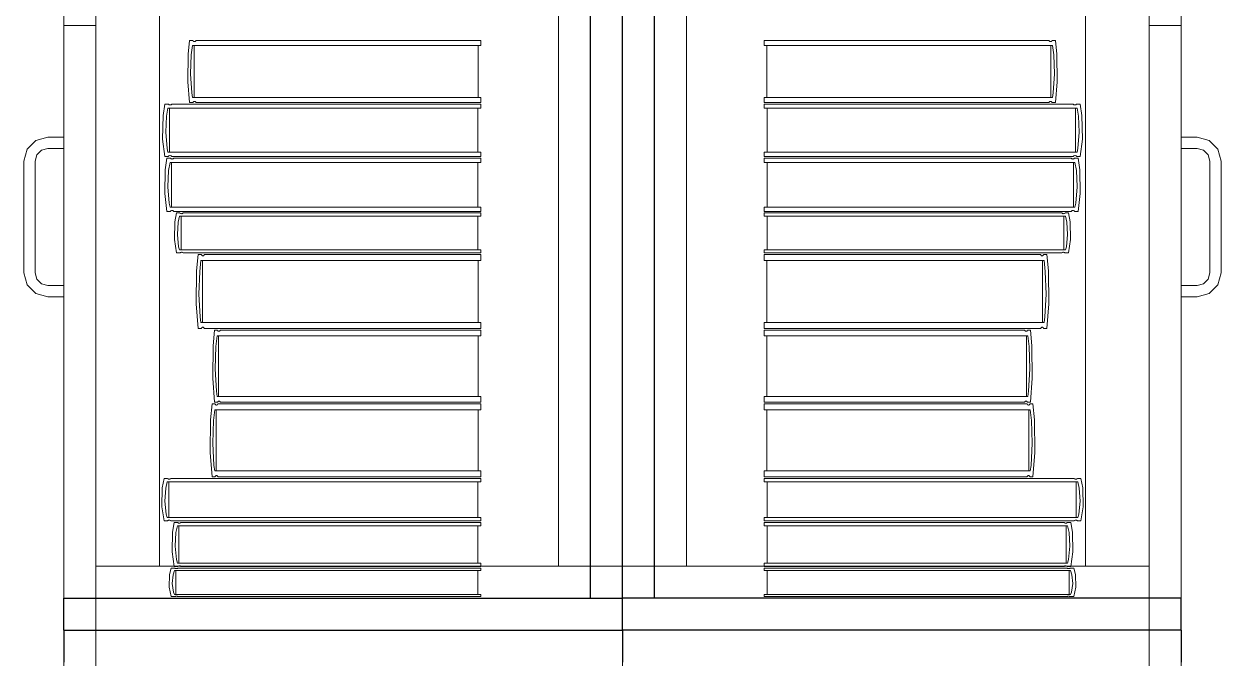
# Model space of a CAD drawing. Header units: inches. Extents: x -38 to 5698, y -33 to 92.
# Drawn here: x 288.658 to 289.408, y 18.946 to 19.344 of the extents above; entities that cross this region are included whole.
import ezdxf

# ---------------------------------------------------------------- set-up
doc = ezdxf.new("R2010")
doc.units = ezdxf.units.IN
doc.header["$MEASUREMENT"] = 0
doc.set_wipeout_variables(frame=1)
doc.linetypes.add('Wipeout_Contour', pattern=[1, 0, -1])
doc.layers.add('Interior - Mobiliario', color=7, linetype='Continuous')

msp = doc.modelspace()

# ---------------------------------------------------------------- linework, layer by layer
at = {"layer": 'Interior - Mobiliario', "color": 175, "linetype": 'Continuous', "lineweight": 13}
for p, q in [((288.70335, 20.44376), (288.70335, 18.98376)), ((289.01335, 18.98376), (289.01335, 20.44376)), ((289.05335, 18.98376), (289.05335, 20.44376)), ((289.36335, 20.44376), (289.36335, 18.98376)), ((288.70335, 20.42376), (288.70335, 19.00376)), ((288.74335, 19.00376), (288.74335, 20.42376)), ((288.99335, 20.42376), (288.99335, 19.00376)), ((289.07335, 20.42376), (289.07335, 19.00376)), ((289.32335, 19.00376), (289.32335, 20.42376)), ((289.36335, 20.42376), (289.36335, 19.00376)), ((288.68335, 19.34276), (288.70335, 19.34276)), ((289.38335, 19.34276), (289.36335, 19.34276)), ((288.76216, 19.33338), (288.76116, 19.32485)), ((288.76415, 19.33338), (288.76216, 19.33338)), ((288.76315, 19.32445), (288.76399, 19.33027)), ((288.76399, 19.33027), (288.94469, 19.33027)), ((288.76425, 19.33323), (288.76415, 19.33338)), ((288.76448, 19.33299), (288.76425, 19.33323)), ((288.76473, 19.33283), (288.76448, 19.33299)), ((288.76499, 19.33274), (288.76473, 19.33283)), ((288.7649, 19.33027), (288.7649, 19.29762)), ((288.76526, 19.33273), (288.76499, 19.33274)), ((288.76553, 19.3328), (288.76526, 19.33273)), ((288.76578, 19.33295), (288.76553, 19.3328)), ((288.76602, 19.33317), (288.76578, 19.33295)), ((288.76617, 19.33338), (288.76602, 19.33317)), ((288.94469, 19.33338), (288.76617, 19.33338)), ((288.94287, 19.29762), (288.94287, 19.33027)), ((288.94469, 19.33027), (288.94469, 19.33338)), ((289.12201, 19.33027), (289.12201, 19.33338)), ((289.12201, 19.33338), (289.30053, 19.33338)), ((289.30271, 19.33027), (289.12201, 19.33027)), ((289.12383, 19.29762), (289.12383, 19.33027)), ((289.30053, 19.33338), (289.30068, 19.33317)), ((289.30068, 19.33317), (289.30092, 19.33295)), ((289.30092, 19.33295), (289.30117, 19.3328)), ((289.30117, 19.3328), (289.30144, 19.33273)), ((289.30144, 19.33273), (289.30171, 19.33274)), ((289.30171, 19.33274), (289.30197, 19.33283)), ((289.3018, 19.33027), (289.3018, 19.29762)), ((289.30197, 19.33283), (289.30222, 19.33299)), ((289.30222, 19.33299), (289.30245, 19.33323)), ((289.30245, 19.33323), (289.30255, 19.33338)), ((289.30255, 19.33338), (289.30454, 19.33338)), ((289.30355, 19.32445), (289.30271, 19.33027)), ((289.30454, 19.33338), (289.30554, 19.32485)), ((288.76116, 19.32485), (288.76094, 19.30747)), ((288.76268, 19.31248), (288.76315, 19.32445)), ((289.30402, 19.31248), (289.30355, 19.32445)), ((289.30554, 19.32485), (289.30576, 19.30747)), ((288.76094, 19.30747), (288.76216, 19.29451)), ((288.76345, 19.30057), (288.76268, 19.31248)), ((289.30325, 19.30057), (289.30402, 19.31248)), ((289.30576, 19.30747), (289.30454, 19.29451)), ((288.76399, 19.29762), (288.76345, 19.30057)), ((288.94469, 19.29762), (288.76399, 19.29762)), ((288.94469, 19.29451), (288.94469, 19.29762)), ((289.12201, 19.29451), (289.12201, 19.29762)), ((289.12201, 19.29762), (289.30271, 19.29762)), ((289.30271, 19.29762), (289.30325, 19.30057)), ((288.74658, 19.29351), (288.7455, 19.2863)), ((288.74874, 19.29351), (288.74658, 19.29351)), ((288.74765, 19.28596), (288.74856, 19.29088)), ((288.74856, 19.29088), (288.94469, 19.29088)), ((288.74885, 19.29338), (288.74874, 19.29351)), ((288.7491, 19.29318), (288.74885, 19.29338)), ((288.74937, 19.29304), (288.7491, 19.29318)), ((288.74965, 19.29297), (288.74937, 19.29304)), ((288.74955, 19.29088), (288.74955, 19.26327)), ((288.74995, 19.29296), (288.74965, 19.29297)), ((288.75023, 19.29302), (288.74995, 19.29296)), ((288.75051, 19.29314), (288.75023, 19.29302)), ((288.75077, 19.29333), (288.75051, 19.29314)), ((288.75093, 19.29351), (288.75077, 19.29333)), ((288.94469, 19.29351), (288.75093, 19.29351)), ((288.76216, 19.29451), (288.76415, 19.29451)), ((288.76415, 19.29451), (288.7643, 19.29472)), ((288.7643, 19.29472), (288.76453, 19.29494)), ((288.76453, 19.29494), (288.76479, 19.29509)), ((288.76479, 19.29509), (288.76505, 19.29516)), ((288.76505, 19.29516), (288.76532, 19.29515)), ((288.76532, 19.29515), (288.76559, 19.29506)), ((288.76559, 19.29506), (288.76584, 19.29489)), ((288.76584, 19.29489), (288.76607, 19.29466)), ((288.76607, 19.29466), (288.76617, 19.29451)), ((288.76617, 19.29451), (288.94469, 19.29451)), ((288.94271, 19.26327), (288.94271, 19.29088)), ((288.94469, 19.29088), (288.94469, 19.29351)), ((289.30053, 19.29451), (289.12201, 19.29451)), ((289.12201, 19.29088), (289.12201, 19.29351)), ((289.12201, 19.29351), (289.31577, 19.29351)), ((289.31814, 19.29088), (289.12201, 19.29088)), ((289.12399, 19.26327), (289.12399, 19.29088)), ((289.30063, 19.29466), (289.30053, 19.29451)), ((289.30086, 19.29489), (289.30063, 19.29466)), ((289.30111, 19.29506), (289.30086, 19.29489)), ((289.30138, 19.29515), (289.30111, 19.29506)), ((289.30165, 19.29516), (289.30138, 19.29515)), ((289.30191, 19.29509), (289.30165, 19.29516)), ((289.30217, 19.29494), (289.30191, 19.29509)), ((289.3024, 19.29472), (289.30217, 19.29494)), ((289.30255, 19.29451), (289.3024, 19.29472)), ((289.30454, 19.29451), (289.30255, 19.29451)), ((289.31577, 19.29351), (289.31593, 19.29333)), ((289.31593, 19.29333), (289.31619, 19.29314)), ((289.31619, 19.29314), (289.31646, 19.29302)), ((289.31646, 19.29302), (289.31675, 19.29296)), ((289.31675, 19.29296), (289.31705, 19.29297)), ((289.31705, 19.29297), (289.31733, 19.29304)), ((289.31715, 19.29088), (289.31715, 19.26327)), ((289.31733, 19.29304), (289.3176, 19.29318)), ((289.3176, 19.29318), (289.31785, 19.29338)), ((289.31785, 19.29338), (289.31796, 19.29351)), ((289.31796, 19.29351), (289.32012, 19.29351)), ((289.31905, 19.28596), (289.31814, 19.29088)), ((289.32012, 19.29351), (289.3212, 19.2863)), ((288.7455, 19.2863), (288.74525, 19.2716)), ((288.74715, 19.27584), (288.74765, 19.28596)), ((289.31955, 19.27584), (289.31905, 19.28596)), ((289.3212, 19.2863), (289.32145, 19.2716)), ((288.74798, 19.26576), (288.74715, 19.27584)), ((289.31872, 19.26576), (289.31955, 19.27584)), ((288.66585, 19.27075), (288.66036, 19.26526)), ((288.67335, 19.27276), (288.66585, 19.27075)), ((288.68335, 19.27276), (288.67335, 19.27276)), ((288.68335, 19.26576), (288.68335, 19.27276)), ((288.74525, 19.2716), (288.74658, 19.26064)), ((289.32145, 19.2716), (289.32012, 19.26064)), ((289.38335, 19.27276), (289.39335, 19.27276)), ((289.38335, 19.26576), (289.38335, 19.27276)), ((289.39335, 19.27276), (289.40085, 19.27075)), ((289.40085, 19.27075), (289.40634, 19.26526)), ((288.66036, 19.26526), (288.65835, 19.25776)), ((288.66535, 19.25776), (288.66642, 19.26176)), ((288.66642, 19.26176), (288.66935, 19.26468)), ((288.66935, 19.26468), (288.67335, 19.26576)), ((288.67335, 19.26576), (288.68335, 19.26576)), ((288.74658, 19.26064), (288.74874, 19.26064)), ((288.74856, 19.26327), (288.74798, 19.26576)), ((288.94469, 19.26327), (288.74856, 19.26327)), ((288.74874, 19.26064), (288.7489, 19.26081)), ((288.7489, 19.26081), (288.74915, 19.261)), ((288.74915, 19.261), (288.74943, 19.26113)), ((288.74943, 19.26113), (288.74972, 19.26119)), ((288.74972, 19.26119), (288.75001, 19.26118)), ((288.75001, 19.26118), (288.7503, 19.2611)), ((288.7503, 19.2611), (288.75057, 19.26097)), ((288.75057, 19.26097), (288.75082, 19.26077)), ((288.75082, 19.26077), (288.75093, 19.26064)), ((288.75093, 19.26064), (288.94469, 19.26064)), ((288.94469, 19.26064), (288.94469, 19.26327)), ((289.12201, 19.26064), (289.12201, 19.26327)), ((289.12201, 19.26327), (289.31814, 19.26327)), ((289.31577, 19.26064), (289.12201, 19.26064)), ((289.31588, 19.26077), (289.31577, 19.26064)), ((289.31613, 19.26097), (289.31588, 19.26077)), ((289.3164, 19.2611), (289.31613, 19.26097)), ((289.31669, 19.26118), (289.3164, 19.2611)), ((289.31698, 19.26119), (289.31669, 19.26118)), ((289.31727, 19.26113), (289.31698, 19.26119)), ((289.31755, 19.261), (289.31727, 19.26113)), ((289.3178, 19.26081), (289.31755, 19.261)), ((289.31796, 19.26064), (289.3178, 19.26081)), ((289.32012, 19.26064), (289.31796, 19.26064)), ((289.31814, 19.26327), (289.31872, 19.26576)), ((289.39335, 19.26576), (289.38335, 19.26576)), ((289.39735, 19.26468), (289.39335, 19.26576)), ((289.40028, 19.26176), (289.39735, 19.26468)), ((289.40135, 19.25776), (289.40028, 19.26176)), ((289.40634, 19.26526), (289.40835, 19.25776)), ((288.65835, 19.25776), (288.65835, 19.18776)), ((288.66535, 19.18776), (288.66535, 19.25776)), ((288.74789, 19.25964), (288.74681, 19.25231)), ((288.75003, 19.25964), (288.74789, 19.25964)), ((288.74896, 19.25197), (288.74986, 19.25697)), ((288.74986, 19.25697), (288.94469, 19.25697)), ((288.75014, 19.25951), (288.75003, 19.25964)), ((288.75039, 19.25931), (288.75014, 19.25951)), ((288.75066, 19.25916), (288.75039, 19.25931)), ((288.75094, 19.25909), (288.75066, 19.25916)), ((288.75084, 19.25697), (288.75084, 19.22891)), ((288.75123, 19.25908), (288.75094, 19.25909)), ((288.75152, 19.25914), (288.75123, 19.25908)), ((288.75179, 19.25927), (288.75152, 19.25914)), ((288.75205, 19.25946), (288.75179, 19.25927)), ((288.75221, 19.25964), (288.75205, 19.25946)), ((288.94469, 19.25964), (288.75221, 19.25964)), ((288.94272, 19.22891), (288.94272, 19.25697)), ((288.94469, 19.25697), (288.94469, 19.25964)), ((289.12201, 19.25697), (289.12201, 19.25964)), ((289.12201, 19.25964), (289.31449, 19.25964)), ((289.31684, 19.25697), (289.12201, 19.25697)), ((289.12397, 19.22891), (289.12397, 19.25697)), ((289.31449, 19.25964), (289.31465, 19.25946)), ((289.31465, 19.25946), (289.3149, 19.25927)), ((289.3149, 19.25927), (289.31518, 19.25914)), ((289.31518, 19.25914), (289.31547, 19.25908)), ((289.31547, 19.25908), (289.31576, 19.25909)), ((289.31576, 19.25909), (289.31604, 19.25916)), ((289.31586, 19.25697), (289.31586, 19.22891)), ((289.31604, 19.25916), (289.31631, 19.25931)), ((289.31631, 19.25931), (289.31656, 19.25951)), ((289.31656, 19.25951), (289.31667, 19.25964)), ((289.31667, 19.25964), (289.31881, 19.25964)), ((289.31774, 19.25197), (289.31684, 19.25697)), ((289.31881, 19.25964), (289.31989, 19.25231)), ((289.40135, 19.18776), (289.40135, 19.25776)), ((289.40835, 19.25776), (289.40835, 19.18776)), ((288.74681, 19.25231), (288.74657, 19.23738)), ((288.74845, 19.24169), (288.74896, 19.25197)), ((289.31825, 19.24169), (289.31774, 19.25197)), ((289.31989, 19.25231), (289.32013, 19.23738)), ((288.74928, 19.23145), (288.74845, 19.24169)), ((289.31742, 19.23145), (289.31825, 19.24169)), ((288.74657, 19.23738), (288.74789, 19.22624)), ((288.74986, 19.22891), (288.74928, 19.23145)), ((289.31684, 19.22891), (289.31742, 19.23145)), ((289.32013, 19.23738), (289.31881, 19.22624)), ((288.74789, 19.22624), (288.75003, 19.22624)), ((288.94469, 19.22891), (288.74986, 19.22891)), ((288.75003, 19.22624), (288.75019, 19.22642)), ((288.75019, 19.22642), (288.75045, 19.22661)), ((288.75045, 19.22661), (288.75072, 19.22674)), ((288.75072, 19.22674), (288.75101, 19.2268)), ((288.75101, 19.2268), (288.7513, 19.22679)), ((288.7513, 19.22679), (288.75158, 19.22672)), ((288.75158, 19.22672), (288.75185, 19.22658)), ((288.75185, 19.22658), (288.7521, 19.22637)), ((288.7521, 19.22637), (288.75221, 19.22624)), ((288.75221, 19.22624), (288.94469, 19.22624)), ((288.75393, 19.22524), (288.75289, 19.21975)), ((288.75601, 19.22524), (288.75393, 19.22524)), ((288.75497, 19.21949), (288.75584, 19.22324)), ((288.75584, 19.22324), (288.94469, 19.22324)), ((288.75611, 19.22515), (288.75601, 19.22524)), ((288.75636, 19.22499), (288.75611, 19.22515)), ((288.75662, 19.22489), (288.75636, 19.22499)), ((288.75689, 19.22483), (288.75662, 19.22489)), ((288.7568, 19.22324), (288.7568, 19.20219)), ((288.75717, 19.22482), (288.75689, 19.22483)), ((288.75745, 19.22487), (288.75717, 19.22482)), ((288.75772, 19.22496), (288.75745, 19.22487)), ((288.75796, 19.22511), (288.75772, 19.22496)), ((288.75812, 19.22524), (288.75796, 19.22511)), ((288.94469, 19.22524), (288.75812, 19.22524)), ((288.94279, 19.20219), (288.94279, 19.22324)), ((288.94469, 19.22624), (288.94469, 19.22891)), ((288.94469, 19.22324), (288.94469, 19.22524)), ((289.12201, 19.22624), (289.12201, 19.22891)), ((289.12201, 19.22891), (289.31684, 19.22891)), ((289.31449, 19.22624), (289.12201, 19.22624)), ((289.12201, 19.22324), (289.12201, 19.22524)), ((289.12201, 19.22524), (289.30858, 19.22524)), ((289.31086, 19.22324), (289.12201, 19.22324)), ((289.12391, 19.20219), (289.12391, 19.22324)), ((289.30858, 19.22524), (289.30874, 19.22511)), ((289.30874, 19.22511), (289.30898, 19.22496)), ((289.30898, 19.22496), (289.30925, 19.22487)), ((289.30925, 19.22487), (289.30953, 19.22482)), ((289.30953, 19.22482), (289.30981, 19.22483)), ((289.30981, 19.22483), (289.31008, 19.22489)), ((289.3099, 19.22324), (289.3099, 19.20219)), ((289.31008, 19.22489), (289.31034, 19.22499)), ((289.31034, 19.22499), (289.31059, 19.22515)), ((289.31059, 19.22515), (289.31069, 19.22524)), ((289.31069, 19.22524), (289.31277, 19.22524)), ((289.31173, 19.21949), (289.31086, 19.22324)), ((289.31277, 19.22524), (289.31381, 19.21975)), ((289.3146, 19.22637), (289.31449, 19.22624)), ((289.31485, 19.22658), (289.3146, 19.22637)), ((289.31512, 19.22672), (289.31485, 19.22658)), ((289.3154, 19.22679), (289.31512, 19.22672)), ((289.31569, 19.2268), (289.3154, 19.22679)), ((289.31598, 19.22674), (289.31569, 19.2268)), ((289.31625, 19.22661), (289.31598, 19.22674)), ((289.31651, 19.22642), (289.31625, 19.22661)), ((289.31667, 19.22624), (289.31651, 19.22642)), ((289.31881, 19.22624), (289.31667, 19.22624)), ((288.75289, 19.21975), (288.75265, 19.20854)), ((288.75448, 19.21177), (288.75497, 19.21949)), ((289.31222, 19.21177), (289.31173, 19.21949)), ((289.31381, 19.21975), (289.31405, 19.20854)), ((288.75265, 19.20854), (288.75393, 19.20018)), ((288.75528, 19.20409), (288.75448, 19.21177)), ((289.31142, 19.20409), (289.31222, 19.21177)), ((289.31405, 19.20854), (289.31277, 19.20018)), ((288.75393, 19.20018), (288.75601, 19.20018)), ((288.75584, 19.20219), (288.75528, 19.20409)), ((288.94469, 19.20219), (288.75584, 19.20219)), ((288.75601, 19.20018), (288.75617, 19.20032)), ((288.75617, 19.20032), (288.75641, 19.20046)), ((288.75641, 19.20046), (288.75668, 19.20056)), ((288.75668, 19.20056), (288.75696, 19.2006)), ((288.75696, 19.2006), (288.75724, 19.2006)), ((288.75724, 19.2006), (288.75751, 19.20054)), ((288.75751, 19.20054), (288.75777, 19.20043)), ((288.75777, 19.20043), (288.75801, 19.20028)), ((288.75801, 19.20028), (288.75812, 19.20018)), ((288.75812, 19.20018), (288.94469, 19.20018)), ((288.94469, 19.20018), (288.94469, 19.20219)), ((289.12201, 19.20018), (289.12201, 19.20219)), ((289.12201, 19.20219), (289.31086, 19.20219)), ((289.30858, 19.20018), (289.12201, 19.20018)), ((289.30868, 19.20028), (289.30858, 19.20018)), ((289.30893, 19.20043), (289.30868, 19.20028)), ((289.30919, 19.20054), (289.30893, 19.20043)), ((289.30946, 19.2006), (289.30919, 19.20054)), ((289.30974, 19.2006), (289.30946, 19.2006)), ((289.31002, 19.20056), (289.30974, 19.2006)), ((289.31029, 19.20046), (289.31002, 19.20056)), ((289.31053, 19.20032), (289.31029, 19.20046)), ((289.31069, 19.20018), (289.31053, 19.20032)), ((289.31277, 19.20018), (289.31069, 19.20018)), ((289.31086, 19.20219), (289.31142, 19.20409)), ((288.7675, 19.19918), (288.76653, 19.18903)), ((288.76943, 19.19918), (288.7675, 19.19918)), ((288.76846, 19.18854), (288.76927, 19.19548)), ((288.76927, 19.19548), (288.94469, 19.19548)), ((288.76952, 19.199), (288.76943, 19.19918)), ((288.76975, 19.19872), (288.76952, 19.199)), ((288.76999, 19.19853), (288.76975, 19.19872)), ((288.77025, 19.19842), (288.76999, 19.19853)), ((288.77016, 19.19548), (288.77016, 19.15658)), ((288.77051, 19.19841), (288.77025, 19.19842)), ((288.77077, 19.19849), (288.77051, 19.19841)), ((288.77101, 19.19867), (288.77077, 19.19849)), ((288.77124, 19.19894), (288.77101, 19.19867)), ((288.77139, 19.19918), (288.77124, 19.19894)), ((288.94469, 19.19918), (288.77139, 19.19918)), ((288.94292, 19.15658), (288.94292, 19.19548)), ((288.94469, 19.19548), (288.94469, 19.19918)), ((289.12201, 19.19548), (289.12201, 19.19918)), ((289.12201, 19.19918), (289.29531, 19.19918)), ((289.29743, 19.19548), (289.12201, 19.19548)), ((289.12378, 19.15658), (289.12378, 19.19548)), ((289.29531, 19.19918), (289.29546, 19.19894)), ((289.29546, 19.19894), (289.29569, 19.19867)), ((289.29569, 19.19867), (289.29593, 19.19849)), ((289.29593, 19.19849), (289.29619, 19.19841)), ((289.29619, 19.19841), (289.29645, 19.19842)), ((289.29645, 19.19842), (289.29671, 19.19853)), ((289.29654, 19.19548), (289.29654, 19.15658)), ((289.29671, 19.19853), (289.29695, 19.19872)), ((289.29695, 19.19872), (289.29718, 19.199)), ((289.29718, 19.199), (289.29727, 19.19918)), ((289.29727, 19.19918), (289.2992, 19.19918)), ((289.29824, 19.18854), (289.29743, 19.19548)), ((289.2992, 19.19918), (289.30017, 19.18903)), ((288.65835, 19.18776), (288.66036, 19.18026)), ((288.66642, 19.18376), (288.66535, 19.18776)), ((288.76653, 19.18903), (288.76631, 19.16832)), ((288.76801, 19.17429), (288.76846, 19.18854)), ((289.29869, 19.17429), (289.29824, 19.18854)), ((289.30017, 19.18903), (289.30039, 19.16832)), ((289.40028, 19.18376), (289.40135, 19.18776)), ((289.40835, 19.18776), (289.40634, 19.18026)), ((288.66036, 19.18026), (288.66585, 19.17476)), ((288.66935, 19.18083), (288.66642, 19.18376)), ((288.67335, 19.17976), (288.66935, 19.18083)), ((288.68335, 19.17976), (288.67335, 19.17976)), ((288.68335, 19.17276), (288.68335, 19.17976)), ((289.38335, 19.17976), (289.39335, 19.17976)), ((289.38335, 19.17276), (289.38335, 19.17976)), ((289.39335, 19.17976), (289.39735, 19.18083)), ((289.39735, 19.18083), (289.40028, 19.18376)), ((289.40634, 19.18026), (289.40085, 19.17476)), ((288.66585, 19.17476), (288.67335, 19.17276)), ((288.67335, 19.17276), (288.68335, 19.17276)), ((288.76875, 19.16009), (288.76801, 19.17429)), ((289.29795, 19.16009), (289.29869, 19.17429)), ((289.39335, 19.17276), (289.38335, 19.17276)), ((289.40085, 19.17476), (289.39335, 19.17276)), ((288.76631, 19.16832), (288.7675, 19.15288)), ((289.30039, 19.16832), (289.2992, 19.15288)), ((288.76927, 19.15658), (288.76875, 19.16009)), ((288.94469, 19.15658), (288.76927, 19.15658)), ((288.94469, 19.15288), (288.94469, 19.15658)), ((289.12201, 19.15288), (289.12201, 19.15658)), ((289.12201, 19.15658), (289.29743, 19.15658)), ((289.29743, 19.15658), (289.29795, 19.16009)), ((288.7675, 19.15288), (288.76943, 19.15288)), ((288.76943, 19.15288), (288.76957, 19.15312)), ((288.76957, 19.15312), (288.7698, 19.15339)), ((288.7698, 19.15339), (288.77005, 19.15356)), ((288.77005, 19.15356), (288.7703, 19.15365)), ((288.7703, 19.15365), (288.77057, 19.15364)), ((288.77057, 19.15364), (288.77082, 19.15353)), ((288.77082, 19.15353), (288.77107, 19.15334)), ((288.77107, 19.15334), (288.77129, 19.15305)), ((288.77129, 19.15305), (288.77139, 19.15288)), ((288.77139, 19.15288), (288.94469, 19.15288)), ((288.77777, 19.15188), (288.77686, 19.14194)), ((288.77959, 19.15188), (288.77777, 19.15188)), ((288.77867, 19.14147), (288.77944, 19.14825)), ((288.77944, 19.14825), (288.94469, 19.14825)), ((288.77968, 19.1517), (288.77959, 19.15188)), ((288.77989, 19.15142), (288.77968, 19.1517)), ((288.78012, 19.15123), (288.77989, 19.15142)), ((288.78036, 19.15113), (288.78012, 19.15123)), ((288.78028, 19.14825), (288.78028, 19.11021)), ((288.78061, 19.15112), (288.78036, 19.15113)), ((288.78085, 19.1512), (288.78061, 19.15112)), ((288.78108, 19.15137), (288.78085, 19.1512)), ((288.7813, 19.15163), (288.78108, 19.15137)), ((288.78143, 19.15188), (288.7813, 19.15163)), ((288.94469, 19.15188), (288.78143, 19.15188)), ((288.94302, 19.11021), (288.94302, 19.14825)), ((288.94469, 19.14825), (288.94469, 19.15188)), ((289.29531, 19.15288), (289.12201, 19.15288)), ((289.12201, 19.14825), (289.12201, 19.15188)), ((289.12201, 19.15188), (289.28527, 19.15188)), ((289.28726, 19.14825), (289.12201, 19.14825)), ((289.12368, 19.11021), (289.12368, 19.14825)), ((289.28527, 19.15188), (289.2854, 19.15163)), ((289.2854, 19.15163), (289.28562, 19.15137)), ((289.28562, 19.15137), (289.28585, 19.1512)), ((289.28585, 19.1512), (289.28609, 19.15112)), ((289.28609, 19.15112), (289.28634, 19.15113)), ((289.28634, 19.15113), (289.28658, 19.15123)), ((289.28642, 19.14825), (289.28642, 19.11021)), ((289.28658, 19.15123), (289.28681, 19.15142)), ((289.28681, 19.15142), (289.28702, 19.1517)), ((289.28702, 19.1517), (289.28711, 19.15188)), ((289.28711, 19.15188), (289.28893, 19.15188)), ((289.28803, 19.14147), (289.28726, 19.14825)), ((289.28893, 19.15188), (289.28984, 19.14194)), ((289.29541, 19.15305), (289.29531, 19.15288)), ((289.29563, 19.15334), (289.29541, 19.15305)), ((289.29588, 19.15353), (289.29563, 19.15334)), ((289.29613, 19.15364), (289.29588, 19.15353)), ((289.29639, 19.15365), (289.29613, 19.15364)), ((289.29665, 19.15356), (289.29639, 19.15365)), ((289.2969, 19.15339), (289.29665, 19.15356)), ((289.29713, 19.15312), (289.2969, 19.15339)), ((289.29727, 19.15288), (289.29713, 19.15312)), ((289.2992, 19.15288), (289.29727, 19.15288)), ((288.77686, 19.14194), (288.77665, 19.12169)), ((288.77825, 19.12753), (288.77867, 19.14147)), ((289.28845, 19.12753), (289.28803, 19.14147)), ((289.28984, 19.14194), (289.29005, 19.12169)), ((288.77895, 19.11365), (288.77825, 19.12753)), ((289.28775, 19.11365), (289.28845, 19.12753)), ((288.77665, 19.12169), (288.77777, 19.10659)), ((289.29005, 19.12169), (289.28893, 19.10659)), ((288.77944, 19.11021), (288.77895, 19.11365)), ((288.94469, 19.11021), (288.77944, 19.11021)), ((288.94469, 19.10659), (288.94469, 19.11021)), ((289.12201, 19.10659), (289.12201, 19.11021)), ((289.12201, 19.11021), (289.28726, 19.11021)), ((289.28726, 19.11021), (289.28775, 19.11365)), ((288.7762, 19.10559), (288.77528, 19.09556)), ((288.77803, 19.10559), (288.7762, 19.10559)), ((288.77777, 19.10659), (288.77959, 19.10659)), ((288.77813, 19.10541), (288.77803, 19.10559)), ((288.77834, 19.10514), (288.77813, 19.10541)), ((288.77857, 19.10494), (288.77834, 19.10514)), ((288.77882, 19.10484), (288.77857, 19.10494)), ((288.77906, 19.10483), (288.77882, 19.10484)), ((288.77931, 19.10491), (288.77906, 19.10483)), ((288.77954, 19.10508), (288.77931, 19.10491)), ((288.77976, 19.10535), (288.77954, 19.10508)), ((288.77959, 19.10659), (288.77972, 19.10683)), ((288.77972, 19.10683), (288.77994, 19.10709)), ((288.7799, 19.10559), (288.77976, 19.10535)), ((288.94469, 19.10559), (288.7799, 19.10559)), ((288.77994, 19.10709), (288.78017, 19.10726)), ((288.78017, 19.10726), (288.78041, 19.10735)), ((288.78041, 19.10735), (288.78066, 19.10734)), ((288.78066, 19.10734), (288.7809, 19.10723)), ((288.7809, 19.10723), (288.78113, 19.10704)), ((288.78113, 19.10704), (288.78134, 19.10677)), ((288.78134, 19.10677), (288.78143, 19.10659)), ((288.78143, 19.10659), (288.94469, 19.10659)), ((288.94469, 19.10193), (288.94469, 19.10559)), ((289.28527, 19.10659), (289.12201, 19.10659)), ((289.12201, 19.10193), (289.12201, 19.10559)), ((289.12201, 19.10559), (289.2868, 19.10559)), ((289.28536, 19.10677), (289.28527, 19.10659)), ((289.28557, 19.10704), (289.28536, 19.10677)), ((289.2858, 19.10723), (289.28557, 19.10704)), ((289.28604, 19.10734), (289.2858, 19.10723)), ((289.28629, 19.10735), (289.28604, 19.10734)), ((289.28653, 19.10726), (289.28629, 19.10735)), ((289.28676, 19.10709), (289.28653, 19.10726)), ((289.28698, 19.10683), (289.28676, 19.10709)), ((289.2868, 19.10559), (289.28694, 19.10535)), ((289.28694, 19.10535), (289.28716, 19.10508)), ((289.28711, 19.10659), (289.28698, 19.10683)), ((289.28893, 19.10659), (289.28711, 19.10659)), ((289.28716, 19.10508), (289.28739, 19.10491)), ((289.28739, 19.10491), (289.28764, 19.10483)), ((289.28764, 19.10483), (289.28788, 19.10484)), ((289.28788, 19.10484), (289.28813, 19.10494)), ((289.28813, 19.10494), (289.28836, 19.10514)), ((289.28836, 19.10514), (289.28857, 19.10541)), ((289.28857, 19.10541), (289.28867, 19.10559)), ((289.28867, 19.10559), (289.2905, 19.10559)), ((289.2905, 19.10559), (289.29142, 19.09556)), ((288.77528, 19.09556), (288.77507, 19.07511)), ((288.77668, 19.08101), (288.77711, 19.09508)), ((288.77711, 19.09508), (288.77789, 19.10193)), ((288.77789, 19.10193), (288.94469, 19.10193)), ((288.77873, 19.10193), (288.77873, 19.06352)), ((288.94301, 19.06352), (288.94301, 19.10193)), ((289.28881, 19.10193), (289.12201, 19.10193)), ((289.12369, 19.06352), (289.12369, 19.10193)), ((289.28797, 19.10193), (289.28797, 19.06352)), ((289.28959, 19.09508), (289.28881, 19.10193)), ((289.29002, 19.08101), (289.28959, 19.09508)), ((289.29142, 19.09556), (289.29163, 19.07511)), ((288.77739, 19.06699), (288.77668, 19.08101)), ((289.28931, 19.06699), (289.29002, 19.08101)), ((288.77507, 19.07511), (288.7762, 19.05986)), ((289.29163, 19.07511), (289.2905, 19.05986)), ((288.77789, 19.06352), (288.77739, 19.06699)), ((289.28881, 19.06352), (289.28931, 19.06699)), ((288.74612, 19.05886), (288.74503, 19.05304)), ((288.74828, 19.05886), (288.74612, 19.05886)), ((288.74839, 19.05876), (288.74828, 19.05886)), ((288.74864, 19.0586), (288.74839, 19.05876)), ((288.74891, 19.05849), (288.74864, 19.0586)), ((288.7492, 19.05843), (288.74891, 19.05849)), ((288.74949, 19.05842), (288.7492, 19.05843)), ((288.74978, 19.05847), (288.74949, 19.05842)), ((288.75006, 19.05857), (288.74978, 19.05847)), ((288.75031, 19.05872), (288.75006, 19.05857)), ((288.75048, 19.05886), (288.75031, 19.05872)), ((288.94469, 19.05886), (288.75048, 19.05886)), ((288.7762, 19.05986), (288.77803, 19.05986)), ((288.94469, 19.06352), (288.77789, 19.06352)), ((288.77803, 19.05986), (288.77817, 19.06011)), ((288.77817, 19.06011), (288.77839, 19.06037)), ((288.77839, 19.06037), (288.77863, 19.06054)), ((288.77863, 19.06054), (288.77887, 19.06063)), ((288.77887, 19.06063), (288.77912, 19.06062)), ((288.77912, 19.06062), (288.77936, 19.06051)), ((288.77936, 19.06051), (288.77959, 19.06032)), ((288.77959, 19.06032), (288.77981, 19.06004)), ((288.77981, 19.06004), (288.7799, 19.05986)), ((288.7799, 19.05986), (288.94469, 19.05986)), ((288.94469, 19.05986), (288.94469, 19.06352)), ((288.94469, 19.05674), (288.94469, 19.05886)), ((289.12201, 19.05986), (289.12201, 19.06352)), ((289.12201, 19.06352), (289.28881, 19.06352)), ((289.2868, 19.05986), (289.12201, 19.05986)), ((289.12201, 19.05674), (289.12201, 19.05886)), ((289.12201, 19.05886), (289.31622, 19.05886)), ((289.28689, 19.06004), (289.2868, 19.05986)), ((289.28711, 19.06032), (289.28689, 19.06004)), ((289.28734, 19.06051), (289.28711, 19.06032)), ((289.28758, 19.06062), (289.28734, 19.06051)), ((289.28783, 19.06063), (289.28758, 19.06062)), ((289.28807, 19.06054), (289.28783, 19.06063)), ((289.28831, 19.06037), (289.28807, 19.06054)), ((289.28853, 19.06011), (289.28831, 19.06037)), ((289.28867, 19.05986), (289.28853, 19.06011)), ((289.2905, 19.05986), (289.28867, 19.05986)), ((289.31622, 19.05886), (289.31639, 19.05872)), ((289.31639, 19.05872), (289.31664, 19.05857)), ((289.31664, 19.05857), (289.31692, 19.05847)), ((289.31692, 19.05847), (289.31721, 19.05842)), ((289.31721, 19.05842), (289.3175, 19.05843)), ((289.3175, 19.05843), (289.31779, 19.05849)), ((289.31779, 19.05849), (289.31806, 19.0586)), ((289.31806, 19.0586), (289.31831, 19.05876)), ((289.31831, 19.05876), (289.31842, 19.05886)), ((289.31842, 19.05886), (289.32058, 19.05886)), ((289.32058, 19.05886), (289.32167, 19.05304)), ((288.74503, 19.05304), (288.74478, 19.04115)), ((288.74669, 19.04458), (288.74719, 19.05276)), ((288.74719, 19.05276), (288.7481, 19.05674)), ((288.7481, 19.05674), (288.94469, 19.05674)), ((288.7491, 19.05674), (288.7491, 19.03442)), ((288.94271, 19.03442), (288.94271, 19.05674)), ((289.3186, 19.05674), (289.12201, 19.05674)), ((289.12399, 19.03442), (289.12399, 19.05674)), ((289.3176, 19.05674), (289.3176, 19.03442)), ((289.31951, 19.05276), (289.3186, 19.05674)), ((289.32001, 19.04458), (289.31951, 19.05276)), ((289.32167, 19.05304), (289.32192, 19.04115)), ((288.74751, 19.03643), (288.74669, 19.04458)), ((289.31919, 19.03643), (289.32001, 19.04458)), ((288.74478, 19.04115), (288.74612, 19.03229)), ((288.7481, 19.03442), (288.74751, 19.03643)), ((289.3186, 19.03442), (289.31919, 19.03643)), ((289.32192, 19.04115), (289.32058, 19.03229)), ((288.74612, 19.03229), (288.74828, 19.03229)), ((288.94469, 19.03442), (288.7481, 19.03442)), ((288.74828, 19.03229), (288.74844, 19.03244)), ((288.74844, 19.03244), (288.7487, 19.03259)), ((288.7487, 19.03259), (288.74897, 19.03269)), ((288.74897, 19.03269), (288.74926, 19.03274)), ((288.74926, 19.03274), (288.74956, 19.03273)), ((288.74956, 19.03273), (288.74984, 19.03267)), ((288.74984, 19.03267), (288.75012, 19.03256)), ((288.75012, 19.03256), (288.75037, 19.0324)), ((288.75037, 19.0324), (288.75048, 19.03229)), ((288.75048, 19.03229), (288.94469, 19.03229)), ((288.75254, 19.03129), (288.75148, 19.02522)), ((288.75462, 19.03129), (288.75254, 19.03129)), ((288.75357, 19.02494), (288.75446, 19.02908)), ((288.75446, 19.02908), (288.94469, 19.02908)), ((288.75473, 19.03119), (288.75462, 19.03129)), ((288.75497, 19.03102), (288.75473, 19.03119)), ((288.75524, 19.0309), (288.75497, 19.03102)), ((288.75552, 19.03084), (288.75524, 19.0309)), ((288.75542, 19.02908), (288.75542, 19.00584)), ((288.7558, 19.03083), (288.75552, 19.03084)), ((288.75608, 19.03088), (288.7558, 19.03083)), ((288.75635, 19.03099), (288.75608, 19.03088)), ((288.75659, 19.03114), (288.75635, 19.03099)), ((288.75675, 19.03129), (288.75659, 19.03114)), ((288.94469, 19.03129), (288.75675, 19.03129)), ((288.94277, 19.00584), (288.94277, 19.02908)), ((288.94469, 19.03229), (288.94469, 19.03442)), ((288.94469, 19.02908), (288.94469, 19.03129)), ((289.12201, 19.03229), (289.12201, 19.03442)), ((289.12201, 19.03442), (289.3186, 19.03442)), ((289.31622, 19.03229), (289.12201, 19.03229)), ((289.12201, 19.02908), (289.12201, 19.03129)), ((289.12201, 19.03129), (289.30995, 19.03129)), ((289.31224, 19.02908), (289.12201, 19.02908)), ((289.12393, 19.00584), (289.12393, 19.02908)), ((289.30995, 19.03129), (289.3101, 19.03114)), ((289.3101, 19.03114), (289.31035, 19.03099)), ((289.31035, 19.03099), (289.31062, 19.03088)), ((289.31062, 19.03088), (289.3109, 19.03083)), ((289.3109, 19.03083), (289.31118, 19.03084)), ((289.31118, 19.03084), (289.31146, 19.0309)), ((289.31128, 19.02908), (289.31128, 19.00584)), ((289.31146, 19.0309), (289.31173, 19.03102)), ((289.31173, 19.03102), (289.31197, 19.03119)), ((289.31197, 19.03119), (289.31208, 19.03129)), ((289.31208, 19.03129), (289.31416, 19.03129)), ((289.31313, 19.02494), (289.31224, 19.02908)), ((289.31416, 19.03129), (289.31522, 19.02522)), ((289.31633, 19.0324), (289.31622, 19.03229)), ((289.31658, 19.03256), (289.31633, 19.0324)), ((289.31686, 19.03267), (289.31658, 19.03256)), ((289.31714, 19.03273), (289.31686, 19.03267)), ((289.31744, 19.03274), (289.31714, 19.03273)), ((289.31773, 19.03269), (289.31744, 19.03274)), ((289.318, 19.03259), (289.31773, 19.03269)), ((289.31826, 19.03244), (289.318, 19.03259)), ((289.31842, 19.03229), (289.31826, 19.03244)), ((289.32058, 19.03229), (289.31842, 19.03229)), ((288.75148, 19.02522), (288.75125, 19.01285)), ((288.75309, 19.01642), (288.75357, 19.02494)), ((289.31361, 19.01642), (289.31313, 19.02494)), ((289.31522, 19.02522), (289.31545, 19.01285)), ((288.75125, 19.01285), (288.75254, 19.00362)), ((288.75389, 19.00794), (288.75309, 19.01642)), ((289.31281, 19.00794), (289.31361, 19.01642)), ((289.31545, 19.01285), (289.31416, 19.00362)), ((288.75446, 19.00584), (288.75389, 19.00794)), ((288.94469, 19.00584), (288.75446, 19.00584)), ((288.94469, 19.00362), (288.94469, 19.00584)), ((289.12201, 19.00362), (289.12201, 19.00584)), ((289.12201, 19.00584), (289.31224, 19.00584)), ((289.31224, 19.00584), (289.31281, 19.00794)), ((288.70335, 19.00376), (288.74335, 19.00376)), ((288.74335, 19.00376), (288.99335, 19.00376)), ((288.74963, 18.99871), (288.74939, 18.99071)), ((288.75069, 19.00262), (288.74963, 18.99871)), ((288.7528, 19.00262), (288.75069, 19.00262)), ((288.75125, 18.99302), (288.75174, 18.99852)), ((288.75174, 18.99852), (288.75263, 19.00119)), ((288.75254, 19.00362), (288.75462, 19.00362)), ((288.75263, 19.00119), (288.94469, 19.00119)), ((288.75291, 19.00255), (288.7528, 19.00262)), ((288.75316, 19.00245), (288.75291, 19.00255)), ((288.75342, 19.00237), (288.75316, 19.00245)), ((288.7537, 19.00233), (288.75342, 19.00237)), ((288.75399, 19.00233), (288.7537, 19.00233)), ((288.75427, 19.00236), (288.75399, 19.00233)), ((288.75454, 19.00243), (288.75427, 19.00236)), ((288.75479, 19.00253), (288.75454, 19.00243)), ((288.75462, 19.00362), (288.75478, 19.00377)), ((288.75478, 19.00377), (288.75503, 19.00393)), ((288.75495, 19.00262), (288.75479, 19.00253)), ((288.94469, 19.00262), (288.75495, 19.00262)), ((288.75503, 19.00393), (288.7553, 19.00404)), ((288.7553, 19.00404), (288.75558, 19.00409)), ((288.75558, 19.00409), (288.75586, 19.00408)), ((288.75586, 19.00408), (288.75614, 19.00402)), ((288.75614, 19.00402), (288.7564, 19.0039)), ((288.7564, 19.0039), (288.75665, 19.00373)), ((288.75665, 19.00373), (288.75675, 19.00362)), ((288.75675, 19.00362), (288.94469, 19.00362)), ((288.94469, 19.00119), (288.94469, 19.00262)), ((289.32335, 19.00376), (289.07335, 19.00376)), ((289.30995, 19.00362), (289.12201, 19.00362)), ((289.12201, 19.00119), (289.12201, 19.00262)), ((289.12201, 19.00262), (289.31175, 19.00262)), ((289.31407, 19.00119), (289.12201, 19.00119)), ((289.31005, 19.00373), (289.30995, 19.00362)), ((289.3103, 19.0039), (289.31005, 19.00373)), ((289.31056, 19.00402), (289.3103, 19.0039)), ((289.31084, 19.00408), (289.31056, 19.00402)), ((289.31112, 19.00409), (289.31084, 19.00408)), ((289.3114, 19.00404), (289.31112, 19.00409)), ((289.31167, 19.00393), (289.3114, 19.00404)), ((289.31192, 19.00377), (289.31167, 19.00393)), ((289.31175, 19.00262), (289.31191, 19.00253)), ((289.31191, 19.00253), (289.31216, 19.00243)), ((289.31208, 19.00362), (289.31192, 19.00377)), ((289.31416, 19.00362), (289.31208, 19.00362)), ((289.31216, 19.00243), (289.31243, 19.00236)), ((289.31243, 19.00236), (289.31271, 19.00233)), ((289.31271, 19.00233), (289.313, 19.00233)), ((289.313, 19.00233), (289.31328, 19.00237)), ((289.31328, 19.00237), (289.31354, 19.00245)), ((289.31354, 19.00245), (289.31379, 19.00255)), ((289.31379, 19.00255), (289.3139, 19.00262)), ((289.3139, 19.00262), (289.31601, 19.00262)), ((289.31496, 18.99852), (289.31407, 19.00119)), ((289.31545, 18.99302), (289.31496, 18.99852)), ((289.31601, 19.00262), (289.31707, 18.99871)), ((289.31707, 18.99871), (289.31731, 18.99071)), ((289.36335, 19.00376), (289.32335, 19.00376)), ((288.75206, 18.98754), (288.75125, 18.99302)), ((289.31464, 18.98754), (289.31545, 18.99302)), ((288.70335, 18.98376), (289.01335, 18.98376)), ((289.36335, 18.98376), (289.05335, 18.98376))]:
    msp.add_line(p, q, dxfattribs=at)

# ---------------------------------------------------------------- wipeouts: each hides what was drawn before it
at = {"color": 254, "linetype": 'Wipeout_Contour', "lineweight": 0, "ltscale": 9694.438201}
msp.add_wipeout([(288.68335, 18.94376), (289.03335, 18.94376), (289.03335, 18.96376), (288.68335, 18.96376)], dxfattribs=at).dxf.layer = 'Interior - Mobiliario'

# ---------------------------------------------------------------- next in the draw order: linework, layer by layer
at = {"layer": 'Interior - Mobiliario', "color": 175, "linetype": 'Continuous', "lineweight": 30}
for p, q in [((288.68335, 18.96376), (289.03335, 18.96376)), ((288.68335, 18.96376), (288.68335, 18.94376)), ((289.03335, 18.96376), (289.03335, 18.94376))]:
    msp.add_line(p, q, dxfattribs=at)
at = {"layer": 'Interior - Mobiliario', "color": 175, "linetype": 'Continuous', "lineweight": 13}
for p, q in [((288.68335, 18.94376), (288.68335, 18.96376)), ((288.68335, 18.96376), (289.03335, 18.96376)), ((288.68335, 18.96376), (288.68335, 17.46376)), ((289.03335, 18.96376), (288.68335, 18.96376)), ((288.70335, 18.92376), (288.70335, 18.96376)), ((288.70335, 18.96376), (289.03335, 18.96376)), ((289.03335, 18.96376), (289.03335, 18.94376)), ((289.03335, 18.96376), (289.03335, 18.92376)), ((289.03335, 17.46376), (289.03335, 18.96376))]:
    msp.add_line(p, q, dxfattribs=at)

# ---------------------------------------------------------------- next in the draw order: wipeouts: each hides what was drawn before it
at = {"color": 254, "linetype": 'Wipeout_Contour', "lineweight": 0, "ltscale": 9695.122866}
msp.add_wipeout([(289.01335, 20.44376), (289.01335, 18.98376), (289.03335, 18.98376), (289.03335, 20.44376)], dxfattribs=at).dxf.layer = 'Interior - Mobiliario'

# ---------------------------------------------------------------- next in the draw order: linework, layer by layer
at = {"layer": 'Interior - Mobiliario', "color": 175, "linetype": 'Continuous', "lineweight": 30}
for p, q in [((289.01335, 18.98376), (289.01335, 20.44376)), ((289.03335, 18.98376), (289.03335, 20.44376)), ((289.01335, 18.98376), (289.03335, 18.98376))]:
    msp.add_line(p, q, dxfattribs=at)
at = {"layer": 'Interior - Mobiliario', "color": 175, "linetype": 'Continuous', "lineweight": 13}
for p, q in [((289.01335, 20.44376), (289.01335, 18.98376)), ((289.03335, 18.98376), (289.03335, 20.44376)), ((289.03335, 19.00376), (289.03335, 20.42376)), ((288.99335, 19.00376), (289.03335, 19.00376)), ((289.01335, 18.98376), (289.03335, 18.98376))]:
    msp.add_line(p, q, dxfattribs=at)

# ---------------------------------------------------------------- next in the draw order: wipeouts: each hides what was drawn before it
at = {"color": 254, "linetype": 'Wipeout_Contour', "lineweight": 0, "ltscale": 9694.438827}
msp.add_wipeout([(288.68335, 18.98376), (288.68335, 18.96376), (289.03335, 18.96376), (289.03335, 18.98376)], dxfattribs=at).dxf.layer = 'Interior - Mobiliario'

# ---------------------------------------------------------------- next in the draw order: linework, layer by layer
at = {"layer": 'Interior - Mobiliario', "color": 175, "linetype": 'Continuous', "lineweight": 13}
for p, q in [((288.68335, 18.96376), (288.68335, 20.46376)), ((289.03335, 20.46376), (289.03335, 18.96376)), ((288.68335, 20.44376), (288.68335, 18.98376)), ((288.68335, 20.44376), (288.68335, 18.98376)), ((288.70335, 20.44376), (288.70335, 18.98376)), ((288.70335, 20.44376), (288.70335, 18.98376)), ((289.01335, 18.98376), (289.01335, 20.44376)), ((289.01335, 18.98376), (289.01335, 20.44376)), ((289.01335, 18.98376), (289.01335, 20.44376)), ((289.03335, 18.98376), (289.03335, 20.44376)), ((288.68335, 18.98376), (288.68335, 19.34276)), ((288.70335, 18.98376), (288.70335, 19.34276)), ((288.70335, 19.00376), (288.70335, 18.96376)), ((288.7536, 19.00119), (288.7536, 18.98618)), ((288.94275, 18.98618), (288.94275, 19.00119)), ((289.03335, 18.96376), (289.03335, 19.00376)), ((288.74939, 18.99071), (288.75069, 18.98476)), ((289.03335, 18.98376), (288.68335, 18.98376)), ((288.68335, 18.98376), (288.68335, 18.96376)), ((288.68335, 18.98376), (289.03335, 18.98376)), ((288.68335, 18.98376), (289.01335, 18.98376)), ((288.68335, 18.98376), (288.70335, 18.98376)), ((288.70335, 18.98376), (289.01335, 18.98376)), ((288.70335, 18.98376), (289.01335, 18.98376)), ((288.75069, 18.98476), (288.7528, 18.98476)), ((288.75263, 18.98618), (288.75206, 18.98754)), ((288.94469, 18.98618), (288.75263, 18.98618)), ((288.7528, 18.98476), (288.75296, 18.98485)), ((288.75296, 18.98485), (288.75321, 18.98495)), ((288.75321, 18.98495), (288.75348, 18.98502)), ((288.75348, 18.98502), (288.75377, 18.98505)), ((288.75377, 18.98505), (288.75405, 18.98505)), ((288.75405, 18.98505), (288.75433, 18.98501)), ((288.75433, 18.98501), (288.7546, 18.98493)), ((288.7546, 18.98493), (288.75484, 18.98482)), ((288.75484, 18.98482), (288.75495, 18.98476)), ((288.75495, 18.98476), (288.94469, 18.98476)), ((288.94469, 18.98476), (288.94469, 18.98618)), ((289.03335, 18.96376), (289.03335, 18.98376)), ((288.68335, 18.96376), (289.03335, 18.96376)), ((289.03335, 18.96376), (288.68335, 18.96376)), ((288.70335, 18.96376), (289.03335, 18.96376))]:
    msp.add_line(p, q, dxfattribs=at)
at = {"layer": 'Interior - Mobiliario', "color": 175, "linetype": 'Continuous', "lineweight": 30}
for p, q in [((288.68335, 18.98376), (289.03335, 18.98376)), ((288.68335, 18.96376), (288.68335, 18.98376)), ((289.03335, 18.96376), (289.03335, 18.98376)), ((288.68335, 18.96376), (289.03335, 18.96376))]:
    msp.add_line(p, q, dxfattribs=at)

# ---------------------------------------------------------------- next in the draw order: wipeouts: each hides what was drawn before it
at = {"color": 254, "linetype": 'Wipeout_Contour', "lineweight": 0, "ltscale": 9695.202863}
msp.add_wipeout([(289.05335, 20.44376), (289.03335, 20.44376), (289.03335, 18.98376), (289.05335, 18.98376)], dxfattribs=at).dxf.layer = 'Interior - Mobiliario'
at = {"color": 254, "linetype": 'Wipeout_Contour', "lineweight": 0, "ltscale": 9695.838158}
msp.add_wipeout([(289.38335, 18.94376), (289.38335, 18.96376), (289.03335, 18.96376), (289.03335, 18.94376)], dxfattribs=at).dxf.layer = 'Interior - Mobiliario'

# ---------------------------------------------------------------- next in the draw order: linework, layer by layer
at = {"layer": 'Interior - Mobiliario', "color": 175, "linetype": 'Continuous', "lineweight": 30}
for p, q in [((289.03335, 18.98376), (289.03335, 20.44376)), ((289.05335, 18.98376), (289.05335, 20.44376)), ((289.05335, 18.98376), (289.03335, 18.98376)), ((289.38335, 18.96376), (289.03335, 18.96376)), ((289.03335, 18.96376), (289.03335, 18.94376)), ((289.38335, 18.96376), (289.38335, 18.94376))]:
    msp.add_line(p, q, dxfattribs=at)
at = {"layer": 'Interior - Mobiliario', "color": 175, "linetype": 'Continuous', "lineweight": 13}
for p, q in [((289.03335, 18.98376), (289.03335, 20.44376)), ((289.05335, 20.44376), (289.05335, 18.98376)), ((289.03335, 19.00376), (289.03335, 20.42376)), ((289.07335, 19.00376), (289.03335, 19.00376)), ((289.05335, 18.98376), (289.03335, 18.98376)), ((289.03335, 18.96376), (289.03335, 18.94376)), ((289.38335, 18.96376), (289.03335, 18.96376)), ((289.03335, 18.96376), (289.03335, 18.92376)), ((289.36335, 18.96376), (289.03335, 18.96376)), ((289.03335, 17.46376), (289.03335, 18.96376)), ((289.03335, 18.96376), (289.38335, 18.96376)), ((289.36335, 18.92376), (289.36335, 18.96376)), ((289.38335, 18.94376), (289.38335, 18.96376)), ((289.38335, 18.96376), (289.38335, 17.46376))]:
    msp.add_line(p, q, dxfattribs=at)

# ---------------------------------------------------------------- next in the draw order: wipeouts: each hides what was drawn before it
at = {"color": 254, "linetype": 'Wipeout_Contour', "lineweight": 0, "ltscale": 9695.838784}
msp.add_wipeout([(289.38335, 18.98376), (289.03335, 18.98376), (289.03335, 18.96376), (289.38335, 18.96376)], dxfattribs=at).dxf.layer = 'Interior - Mobiliario'

# ---------------------------------------------------------------- next in the draw order: linework, layer by layer
at = {"layer": 'Interior - Mobiliario', "color": 175, "linetype": 'Continuous', "lineweight": 13}
for p, q in [((289.03335, 20.46376), (289.03335, 18.96376)), ((289.38335, 18.96376), (289.38335, 20.46376)), ((289.03335, 18.98376), (289.03335, 20.44376)), ((289.05335, 18.98376), (289.05335, 20.44376)), ((289.05335, 18.98376), (289.05335, 20.44376)), ((289.05335, 18.98376), (289.05335, 20.44376)), ((289.36335, 20.44376), (289.36335, 18.98376)), ((289.36335, 20.44376), (289.36335, 18.98376)), ((289.38335, 20.44376), (289.38335, 18.98376)), ((289.38335, 20.44376), (289.38335, 18.98376)), ((289.36335, 18.98376), (289.36335, 19.34276)), ((289.38335, 18.98376), (289.38335, 19.34276)), ((289.03335, 18.96376), (289.03335, 19.00376)), ((289.12395, 18.98618), (289.12395, 19.00119)), ((289.3131, 19.00119), (289.3131, 18.98618)), ((289.36335, 19.00376), (289.36335, 18.96376)), ((289.31731, 18.99071), (289.31601, 18.98476)), ((289.03335, 18.98376), (289.38335, 18.98376)), ((289.03335, 18.96376), (289.03335, 18.98376)), ((289.38335, 18.98376), (289.03335, 18.98376)), ((289.38335, 18.98376), (289.05335, 18.98376)), ((289.36335, 18.98376), (289.05335, 18.98376)), ((289.36335, 18.98376), (289.05335, 18.98376)), ((289.12201, 18.98476), (289.12201, 18.98618)), ((289.12201, 18.98618), (289.31407, 18.98618)), ((289.31175, 18.98476), (289.12201, 18.98476)), ((289.31186, 18.98482), (289.31175, 18.98476)), ((289.3121, 18.98493), (289.31186, 18.98482)), ((289.31237, 18.98501), (289.3121, 18.98493)), ((289.31265, 18.98505), (289.31237, 18.98501)), ((289.31293, 18.98505), (289.31265, 18.98505)), ((289.31322, 18.98502), (289.31293, 18.98505)), ((289.31349, 18.98495), (289.31322, 18.98502)), ((289.31374, 18.98485), (289.31349, 18.98495)), ((289.3139, 18.98476), (289.31374, 18.98485)), ((289.31601, 18.98476), (289.3139, 18.98476)), ((289.31407, 18.98618), (289.31464, 18.98754)), ((289.38335, 18.98376), (289.36335, 18.98376)), ((289.38335, 18.98376), (289.38335, 18.96376)), ((289.38335, 18.96376), (289.03335, 18.96376)), ((289.36335, 18.96376), (289.03335, 18.96376)), ((289.03335, 18.96376), (289.38335, 18.96376))]:
    msp.add_line(p, q, dxfattribs=at)
at = {"layer": 'Interior - Mobiliario', "color": 175, "linetype": 'Continuous', "lineweight": 30}
for p, q in [((289.03335, 18.96376), (289.03335, 18.98376)), ((289.38335, 18.98376), (289.03335, 18.98376)), ((289.38335, 18.96376), (289.38335, 18.98376)), ((289.38335, 18.96376), (289.03335, 18.96376))]:
    msp.add_line(p, q, dxfattribs=at)

doc.saveas('drawing.dxf')
